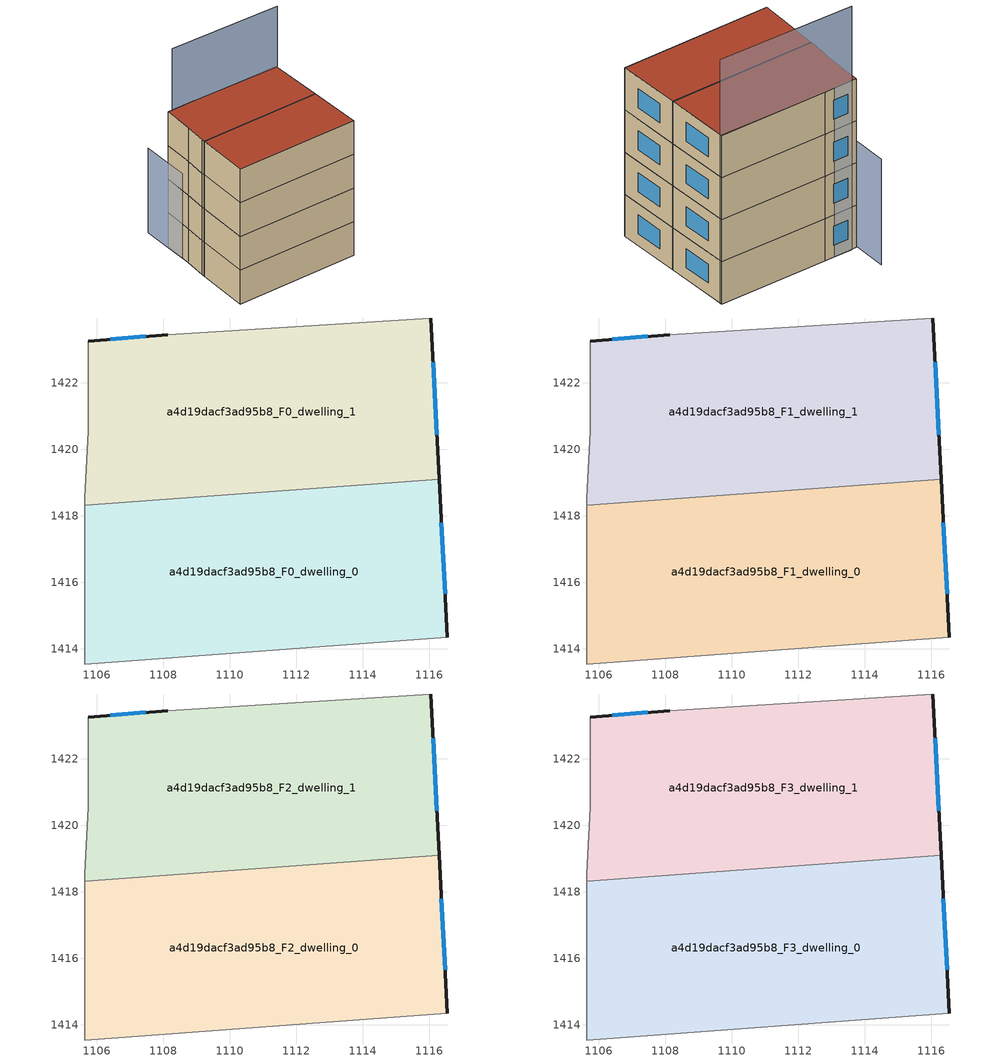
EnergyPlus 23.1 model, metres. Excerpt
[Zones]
a4d19dacf3ad95b8_F0_dwelling_0
 floor ground (EU_floor_Construction): 1116.3,1419.1 1116.55,1414.35 1105.64,1413.55 1105.64,1418.32 z0
 wall outside (EU_wall_Construction): 1116.55,1414.35 1116.3,1419.1 z0:3
 wall adiabatic (EU_wall_Construction): 1105.64,1418.32 1105.64,1413.55 1116.55,1414.35 z0:3
 wall to a4d19dacf3ad95b8_F0_dwelling_1 (EU_wall_Construction): 1116.3,1419.1 1105.64,1418.32 z0:3
 window (EU_Window_Construction): 1116.48,1415.65 1116.37,1417.79 z0.83:2.17
a4d19dacf3ad95b8_F0_dwelling_1
 floor ground (EU_floor_Construction): 1116.05,1423.95 1116.3,1419.1 1105.64,1418.32 1105.64,1418.55 1105.74,1420.55 1105.74,1423.25 1108.15,1423.45 z0
 wall outside (EU_wall_Construction): 1116.3,1419.1 1116.05,1423.95 / 1108.15,1423.45 1105.74,1423.25 z0:3
 wall adiabatic (EU_wall_Construction): 1116.05,1423.95 1108.15,1423.45 / 1105.74,1423.25 1105.74,1420.55 1105.64,1418.55 1105.64,1418.32 z0:3
 window (EU_Window_Construction): 1116.23,1420.44 1116.12,1422.62 / 1107.48,1423.4 1106.4,1423.31 z0.83:2.17
a4d19dacf3ad95b8_F1_dwelling_0
 floor to a4d19dacf3ad95b8_F0_dwelling_0 (EU_floor_Construction): 1116.3,1419.1 1116.55,1414.35 1105.64,1413.55 1105.64,1418.32 z3
 wall outside (EU_wall_Construction): 1116.55,1414.35 1116.3,1419.1 z3:6
 wall adiabatic (EU_wall_Construction): 1105.64,1418.32 1105.64,1413.55 1116.55,1414.35 z3:6
 wall to a4d19dacf3ad95b8_F1_dwelling_1 (EU_wall_Construction): 1116.3,1419.1 1105.64,1418.32 z3:6
 window (EU_Window_Construction): 1116.48,1415.65 1116.37,1417.79 z3.83:5.17
a4d19dacf3ad95b8_F1_dwelling_1
 floor to a4d19dacf3ad95b8_F0_dwelling_1 (EU_floor_Construction): 1116.05,1423.95 1116.3,1419.1 1105.64,1418.32 1105.64,1418.55 1105.74,1420.55 1105.74,1423.25 1108.15,1423.45 z3
 wall outside (EU_wall_Construction): 1116.3,1419.1 1116.05,1423.95 / 1108.15,1423.45 1105.74,1423.25 z3:6
 wall adiabatic (EU_wall_Construction): 1116.05,1423.95 1108.15,1423.45 / 1105.74,1423.25 1105.74,1420.55 1105.64,1418.55 1105.64,1418.32 z3:6
 window (EU_Window_Construction): 1116.23,1420.44 1116.12,1422.62 / 1107.48,1423.4 1106.4,1423.31 z3.83:5.17
a4d19dacf3ad95b8_F2_dwelling_0
 floor to a4d19dacf3ad95b8_F1_dwelling_0 (EU_floor_Construction): 1116.3,1419.1 1116.55,1414.35 1105.64,1413.55 1105.64,1418.32 z6
 wall outside (EU_wall_Construction): 1116.55,1414.35 1116.3,1419.1 z6:9
 wall adiabatic (EU_wall_Construction): 1105.64,1418.32 1105.64,1413.55 1116.55,1414.35 z6:9
 wall to a4d19dacf3ad95b8_F2_dwelling_1 (EU_wall_Construction): 1116.3,1419.1 1105.64,1418.32 z6:9
 window (EU_Window_Construction): 1116.48,1415.65 1116.37,1417.79 z6.83:8.17
a4d19dacf3ad95b8_F2_dwelling_1
 floor to a4d19dacf3ad95b8_F1_dwelling_1 (EU_floor_Construction): 1116.05,1423.95 1116.3,1419.1 1105.64,1418.32 1105.64,1418.55 1105.74,1420.55 1105.74,1423.25 1108.15,1423.45 z6
 wall outside (EU_wall_Construction): 1116.3,1419.1 1116.05,1423.95 / 1108.15,1423.45 1105.74,1423.25 z6:9
 wall adiabatic (EU_wall_Construction): 1116.05,1423.95 1108.15,1423.45 / 1105.74,1423.25 1105.74,1420.55 1105.64,1418.55 1105.64,1418.32 z6:9
 window (EU_Window_Construction): 1116.23,1420.44 1116.12,1422.62 / 1107.48,1423.4 1106.4,1423.31 z6.83:8.17
a4d19dacf3ad95b8_F3_dwelling_0
 floor to a4d19dacf3ad95b8_F2_dwelling_0 (EU_floor_Construction): 1116.3,1419.1 1116.55,1414.35 1105.64,1413.55 1105.64,1418.32 z9
 wall outside (EU_wall_Construction): 1116.55,1414.35 1116.3,1419.1 z9:12
 wall adiabatic (EU_wall_Construction): 1105.64,1418.32 1105.64,1413.55 1116.55,1414.35 z9:12
 wall to a4d19dacf3ad95b8_F3_dwelling_1 (EU_wall_Construction): 1116.3,1419.1 1105.64,1418.32 z9:12
 window (EU_Window_Construction): 1116.48,1415.65 1116.37,1417.79 z9.83:11.17
 roof outside (EU_roof_Construction): 1116.55,1414.35 1116.3,1419.1 1105.64,1418.32 1105.64,1413.55 z12
a4d19dacf3ad95b8_F3_dwelling_1
 floor to a4d19dacf3ad95b8_F2_dwelling_1 (EU_floor_Construction): 1116.05,1423.95 1116.3,1419.1 1105.64,1418.32 1105.64,1418.55 1105.74,1420.55 1105.74,1423.25 1108.15,1423.45 z9
 wall outside (EU_wall_Construction): 1116.3,1419.1 1116.05,1423.95 / 1108.15,1423.45 1105.74,1423.25 z9:12
 wall adiabatic (EU_wall_Construction): 1116.05,1423.95 1108.15,1423.45 / 1105.74,1423.25 1105.74,1420.55 1105.64,1418.55 1105.64,1418.32 z9:12
 window (EU_Window_Construction): 1116.23,1420.44 1116.12,1422.62 / 1107.48,1423.4 1106.4,1423.31 z9.83:11.17
 roof outside (EU_roof_Construction): 1116.3,1419.1 1116.05,1423.95 1108.15,1423.45 1105.74,1423.25 1105.74,1420.55 1105.64,1418.55 1105.64,1418.32 z12
shading: 1105.64,1425.72 1105.78,1418.55 z0:7.5; 1116.12,1423.86 1106.17,1423.36 z0:17.4
[Building]
EU S2 Campaign: North Axis=0; Terrain=City; Solar Distribution=FullExterior
[Site:Location]
Lyon-Bron: Latitude=45.75; Longitude=5; Time Zone=1; Elevation=198
[SizingPeriod:WeatherFileDays]
AnnualSizingPeriod: Begin Month=1; Begin Day of Month=1; End Month=12; End Day of Month=31; Day of Week for Start Day=Monday; Use Weather File Daylight Saving Period=No; Use Weather File Rain and Snow Indicators=No
[MATERIAL]
EU_InternalMass_Material: Roughness=MediumRough; Thickness=0.1; Conductivity=1; Density=1800; Specific Heat=900; Thermal Absorptance=0.9; Solar Absorptance=0.7; Visible Absorptance=0.7
[MATERIAL:NOMASS] Roughness=MediumRough; Thermal Absorptance=0.9; Solar Absorptance=0.7; Visible Absorptance=0.7
Name | Thermal Resistance
EU_wall_NoMass | 0.87146
EU_roof_NoMass | 0.842276
EU_floor_NoMass | 0.496999
[WINDOWMATERIAL:SIMPLEGLAZINGSYSTEM]
EU_Window_SimpleGlazing: UFactor=2.2525; Solar Heat Gain Coefficient=0.76; Visible Transmittance=0.76
[CONSTRUCTION]
EU_wall_Construction: EU_wall_NoMass
EU_roof_Construction: EU_roof_NoMass
EU_floor_Construction: EU_floor_NoMass
EU_Window_Construction: EU_Window_SimpleGlazing
EU_InternalMass_Construction: EU_InternalMass_Material
[ZONE] Type=1; Multiplier=1; Ceiling Height=autocalculate; Floor Area=autocalculate; Part of Total Floor Area=Yes
Name | Volume
a4d19dacf3ad95b8_F0_dwelling_0; a4d19dacf3ad95b8_F1_dwelling_0; a4d19dacf3ad95b8_F2_dwelling_0; a4d19dacf3ad95b8_F3_dwelling_0; a4d19dacf3ad95b8_F1_dwelling_1; a4d19dacf3ad95b8_F2_dwelling_1; a4d19dacf3ad95b8_F3_dwelling_1 | 154.334
a4d19dacf3ad95b8_F0_dwelling_1 | 154.333
[INTERNALMASS] Construction=EU_InternalMass_Construction
Name | Zone or ZoneList | Surface Area
a4d19dacf3ad95b8_F0_dwelling_0_EU_InternalMass | a4d19dacf3ad95b8_F0_dwelling_0 | 51.4446
a4d19dacf3ad95b8_F0_dwelling_1_EU_InternalMass | a4d19dacf3ad95b8_F0_dwelling_1 | 51.4445
a4d19dacf3ad95b8_F1_dwelling_0_EU_InternalMass | a4d19dacf3ad95b8_F1_dwelling_0 | 51.4446
a4d19dacf3ad95b8_F1_dwelling_1_EU_InternalMass | a4d19dacf3ad95b8_F1_dwelling_1 | 51.4445
a4d19dacf3ad95b8_F2_dwelling_0_EU_InternalMass | a4d19dacf3ad95b8_F2_dwelling_0 | 51.4446
a4d19dacf3ad95b8_F2_dwelling_1_EU_InternalMass | a4d19dacf3ad95b8_F2_dwelling_1 | 51.4445
a4d19dacf3ad95b8_F3_dwelling_0_EU_InternalMass | a4d19dacf3ad95b8_F3_dwelling_0 | 51.4446
a4d19dacf3ad95b8_F3_dwelling_1_EU_InternalMass | a4d19dacf3ad95b8_F3_dwelling_1 | 51.4445
[OTHEREQUIPMENT] Fuel Type=Electricity; Design Level Calculation Method=Watts/Area; Power per Zone Floor Area=1; Fraction Latent=0; Fraction Radiant=0; Fraction Lost=0; Carbon Dioxide Generation Rate=0; EndUse Subcategory=EU_Step8_InternalGains
Name | Zone or ZoneList or Space or SpaceList | Schedule
EU_Step8_InternalGain_a4d19dacf3ad95b8_F0_dwelling_0_f000 | a4d19dacf3ad95b8_F0_dwelling_0 | EU_Step8_GainSchedule_a4d19dacf3ad95b8_F0_dwelling_0_f000
EU_Step8_InternalGain_a4d19dacf3ad95b8_F0_dwelling_1_f000 | a4d19dacf3ad95b8_F0_dwelling_1 | EU_Step8_GainSchedule_a4d19dacf3ad95b8_F0_dwelling_1_f000
EU_Step8_InternalGain_a4d19dacf3ad95b8_F1_dwelling_0_f000 | a4d19dacf3ad95b8_F1_dwelling_0 | EU_Step8_GainSchedule_a4d19dacf3ad95b8_F1_dwelling_0_f000
EU_Step8_InternalGain_a4d19dacf3ad95b8_F1_dwelling_1_f000 | a4d19dacf3ad95b8_F1_dwelling_1 | EU_Step8_GainSchedule_a4d19dacf3ad95b8_F1_dwelling_1_f000
EU_Step8_InternalGain_a4d19dacf3ad95b8_F2_dwelling_0_f000 | a4d19dacf3ad95b8_F2_dwelling_0 | EU_Step8_GainSchedule_a4d19dacf3ad95b8_F2_dwelling_0_f000
EU_Step8_InternalGain_a4d19dacf3ad95b8_F2_dwelling_1_f000 | a4d19dacf3ad95b8_F2_dwelling_1 | EU_Step8_GainSchedule_a4d19dacf3ad95b8_F2_dwelling_1_f000
EU_Step8_InternalGain_a4d19dacf3ad95b8_F3_dwelling_0_f000 | a4d19dacf3ad95b8_F3_dwelling_0 | EU_Step8_GainSchedule_a4d19dacf3ad95b8_F3_dwelling_0_f000
EU_Step8_InternalGain_a4d19dacf3ad95b8_F3_dwelling_1_f000 | a4d19dacf3ad95b8_F3_dwelling_1 | EU_Step8_GainSchedule_a4d19dacf3ad95b8_F3_dwelling_1_f000
[ZONEVENTILATION:DESIGNFLOWRATE] Schedule=EU_AlwaysOn; Design Flow Rate Calculation Method=AirChanges/Hour; Air Changes per Hour=0.425; Ventilation Type=Natural; Fan Pressure Rise=0; Fan Total Efficiency=1; Constant Term Coefficient=1; Temperature Term Coefficient=0; Velocity Term Coefficient=0; Velocity Squared Term Coefficient=0; Minimum Indoor Temperature=-100; Maximum Indoor Temperature=100; Delta Temperature=-100; Minimum Outdoor Temperature=-100; Maximum Outdoor Temperature=100; Maximum Wind Speed=40
Name | Zone or ZoneList or Space or SpaceList
EU_ConstantAir_a4d19dacf3ad95b8_F0_dwelling_0 | a4d19dacf3ad95b8_F0_dwelling_0
EU_ConstantAir_a4d19dacf3ad95b8_F0_dwelling_1 | a4d19dacf3ad95b8_F0_dwelling_1
EU_ConstantAir_a4d19dacf3ad95b8_F1_dwelling_0 | a4d19dacf3ad95b8_F1_dwelling_0
EU_ConstantAir_a4d19dacf3ad95b8_F1_dwelling_1 | a4d19dacf3ad95b8_F1_dwelling_1
EU_ConstantAir_a4d19dacf3ad95b8_F2_dwelling_0 | a4d19dacf3ad95b8_F2_dwelling_0
EU_ConstantAir_a4d19dacf3ad95b8_F2_dwelling_1 | a4d19dacf3ad95b8_F2_dwelling_1
EU_ConstantAir_a4d19dacf3ad95b8_F3_dwelling_0 | a4d19dacf3ad95b8_F3_dwelling_0
EU_ConstantAir_a4d19dacf3ad95b8_F3_dwelling_1 | a4d19dacf3ad95b8_F3_dwelling_1
[HVACTEMPLATE:THERMOSTAT] Constant Heating Setpoint=20; Constant Cooling Setpoint=50
EU_HeatOnly_a4d19dacf3ad95b8_F0_dwelling_0; EU_HeatOnly_a4d19dacf3ad95b8_F0_dwelling_1; EU_HeatOnly_a4d19dacf3ad95b8_F1_dwelling_0; EU_HeatOnly_a4d19dacf3ad95b8_F1_dwelling_1; EU_HeatOnly_a4d19dacf3ad95b8_F2_dwelling_0; EU_HeatOnly_a4d19dacf3ad95b8_F2_dwelling_1; EU_HeatOnly_a4d19dacf3ad95b8_F3_dwelling_0; EU_HeatOnly_a4d19dacf3ad95b8_F3_dwelling_1
[HVACTEMPLATE:ZONE:IDEALLOADSAIRSYSTEM] System Availability Schedule=EU_AlwaysOn; Maximum Heating Supply Air Temperature=50; Minimum Cooling Supply Air Temperature=13; Maximum Heating Supply Air Humidity Ratio=0.0156; Minimum Cooling Supply Air Humidity Ratio=0.0077; Heating Limit=NoLimit; Cooling Limit=NoLimit; Heating Availability Schedule=EU_AlwaysOn; Cooling Availability Schedule=EU_CoolingOff; Dehumidification Control Type=ConstantSensibleHeatRatio; Cooling Sensible Heat Ratio=0.7; Dehumidification Setpoint=60; Humidification Control Type=None; Humidification Setpoint=30; Outdoor Air Method=None; Outdoor Air Flow Rate per Person=0.00944; Outdoor Air Flow Rate per Zone Floor Area=0; Outdoor Air Flow Rate per Zone=0; Demand Controlled Ventilation Type=None; Outdoor Air Economizer Type=NoEconomizer; Heat Recovery Type=None; Sensible Heat Recovery Effectiveness=0.7; Latent Heat Recovery Effectiveness=0.65
Name | Template Thermostat
a4d19dacf3ad95b8_F0_dwelling_0 | EU_HeatOnly_a4d19dacf3ad95b8_F0_dwelling_0
a4d19dacf3ad95b8_F0_dwelling_1 | EU_HeatOnly_a4d19dacf3ad95b8_F0_dwelling_1
a4d19dacf3ad95b8_F1_dwelling_0 | EU_HeatOnly_a4d19dacf3ad95b8_F1_dwelling_0
a4d19dacf3ad95b8_F1_dwelling_1 | EU_HeatOnly_a4d19dacf3ad95b8_F1_dwelling_1
a4d19dacf3ad95b8_F2_dwelling_0 | EU_HeatOnly_a4d19dacf3ad95b8_F2_dwelling_0
a4d19dacf3ad95b8_F2_dwelling_1 | EU_HeatOnly_a4d19dacf3ad95b8_F2_dwelling_1
a4d19dacf3ad95b8_F3_dwelling_0 | EU_HeatOnly_a4d19dacf3ad95b8_F3_dwelling_0
a4d19dacf3ad95b8_F3_dwelling_1 | EU_HeatOnly_a4d19dacf3ad95b8_F3_dwelling_1
[SIZING:ZONE] Zone Cooling Design Supply Air Temperature Input Method=SupplyAirTemperature; Zone Cooling Design Supply Air Temperature=13; Zone Heating Design Supply Air Temperature Input Method=SupplyAirTemperature; Zone Heating Design Supply Air Temperature=50; Zone Cooling Design Supply Air Humidity Ratio=0.008; Zone Heating Design Supply Air Humidity Ratio=0.008; Cooling Design Air Flow Method=DesignDay; Cooling Design Air Flow Rate=0; Cooling Minimum Air Flow per Zone Floor Area=0.000762; Cooling Minimum Air Flow=0; Cooling Minimum Air Flow Fraction=0.2; Heating Design Air Flow Method=DesignDay; Heating Design Air Flow Rate=0; Heating Maximum Air Flow per Zone Floor Area=0.002032; Heating Maximum Air Flow=0.141576; Heating Maximum Air Flow Fraction=0.3; Account for Dedicated Outdoor Air System=No; Dedicated Outdoor Air System Control Strategy=NeutralSupplyAir; Dedicated Outdoor Air Low Setpoint Temperature for Design=autosize; Dedicated Outdoor Air High Setpoint Temperature for Design=autosize; Zone Load Sizing Method=Sensible Load Only No Latent Load; Zone Latent Cooling Design Supply Air Humidity Ratio Input Method=HumidityRatioDifference; Zone Cooling Design Supply Air Humidity Ratio Difference=0.005; Zone Latent Heating Design Supply Air Humidity Ratio Input Method=HumidityRatioDifference; Zone Humidification Design Supply Air Humidity Ratio Difference=0.005
a4d19dacf3ad95b8_F0_dwelling_0; a4d19dacf3ad95b8_F0_dwelling_1; a4d19dacf3ad95b8_F1_dwelling_0; a4d19dacf3ad95b8_F1_dwelling_1; a4d19dacf3ad95b8_F2_dwelling_0; a4d19dacf3ad95b8_F2_dwelling_1; a4d19dacf3ad95b8_F3_dwelling_0; a4d19dacf3ad95b8_F3_dwelling_1
[SCHEDULE:CONSTANT]
Name | Hourly Value
EU_AlwaysOn | 1
EU_CoolingOff | 0
[SCHEDULE:FILE] Column Number=1; Rows to Skip at Top=0; Number of Hours of Data=8760; Column Separator=Comma; Interpolate to Timestep=No; Minutes per Item=60; Adjust Schedule for Daylight Savings=Yes
Name | File
EU_Step8_GainSchedule_a4d19dacf3ad95b8_F0_dwelling_0_f000 | ../../schedules/a4d19dacf3ad95b8/a4d19dacf3ad95b8_F0_dwelling_0_f000_gain.csv
EU_Step8_GainSchedule_a4d19dacf3ad95b8_F0_dwelling_1_f000 | ../../schedules/a4d19dacf3ad95b8/a4d19dacf3ad95b8_F0_dwelling_1_f000_gain.csv
EU_Step8_GainSchedule_a4d19dacf3ad95b8_F1_dwelling_0_f000 | ../../schedules/a4d19dacf3ad95b8/a4d19dacf3ad95b8_F1_dwelling_0_f000_gain.csv
EU_Step8_GainSchedule_a4d19dacf3ad95b8_F1_dwelling_1_f000 | ../../schedules/a4d19dacf3ad95b8/a4d19dacf3ad95b8_F1_dwelling_1_f000_gain.csv
EU_Step8_GainSchedule_a4d19dacf3ad95b8_F2_dwelling_0_f000 | ../../schedules/a4d19dacf3ad95b8/a4d19dacf3ad95b8_F2_dwelling_0_f000_gain.csv
EU_Step8_GainSchedule_a4d19dacf3ad95b8_F2_dwelling_1_f000 | ../../schedules/a4d19dacf3ad95b8/a4d19dacf3ad95b8_F2_dwelling_1_f000_gain.csv
EU_Step8_GainSchedule_a4d19dacf3ad95b8_F3_dwelling_0_f000 | ../../schedules/a4d19dacf3ad95b8/a4d19dacf3ad95b8_F3_dwelling_0_f000_gain.csv
EU_Step8_GainSchedule_a4d19dacf3ad95b8_F3_dwelling_1_f000 | ../../schedules/a4d19dacf3ad95b8/a4d19dacf3ad95b8_F3_dwelling_1_f000_gain.csv
